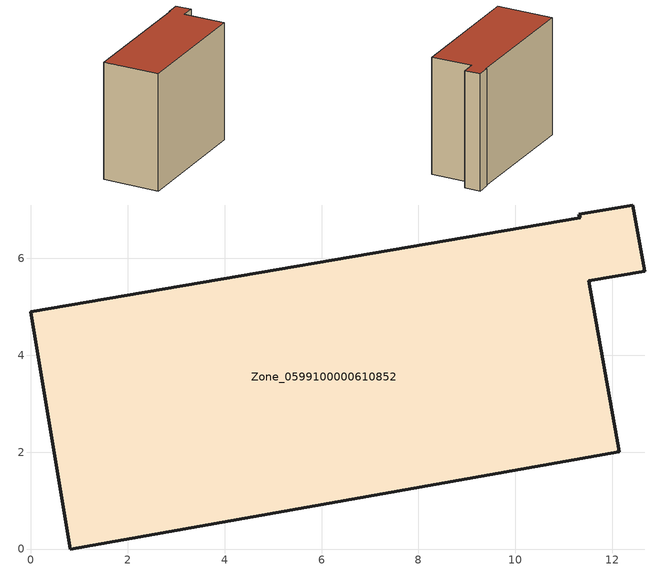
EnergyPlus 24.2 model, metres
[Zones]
Zone_0599100000610852
 floor ground (C_G): 0,4.9 11.34,6.84 11.31,6.91 12.43,7.1 12.67,5.73 11.52,5.54 12.14,2.01 0.81,0 z0
 wall outside (C_F): 0.81,0 12.14,2.01 11.52,5.54 12.67,5.73 12.43,7.1 11.31,6.91 11.34,6.84 0,4.9 0.81,0 z0:10.29
 roof outside (C_R): 11.34,6.84 0,4.9 0.81,0 12.14,2.01 11.52,5.54 12.67,5.73 12.43,7.1 11.31,6.91 z10.29
[BUILDING]
Pand.0599100000610852: North Axis=0; Terrain=City; Loads Convergence Tolerance Value=0.04; Temperature Convergence Tolerance Value=0.4; Solar Distribution=FullExterior; Maximum Number of Warmup Days=25; Minimum Number of Warmup Days=1
[Site:Location]
Rotterdam.The.Hague.AP_ZH_NLD Design_Conditions: Latitude=51.96; Longitude=4.45; Time Zone=1; Elevation=-4.5
[SITE:GROUNDTEMPERATURE:BUILDINGSURFACE]
18, 18, 18, 18, 18, 18, 18, 18, 18, 18, 18, 18
[MATERIAL] Thermal Absorptance=0.9; Solar Absorptance=0.7; Visible Absorptance=0.7
Name | Roughness | Thickness | Conductivity | Density | Specific Heat
G.TI.1946 | MediumSmooth | 0.15 | 1 | 540 | 1210
F.TI.1946 | Rough | 0.3 | 0.857143 | 1920 | 840
R.TI.1946 | MediumRough | 0.2 | 0.1 | 1500 | 1000
[CONSTRUCTION]
C_G: G.TI.1946
C_F: F.TI.1946
C_R: R.TI.1946
[ZONE]
Zone_0599100000610852: Type=1; Multiplier=1; Ceiling Height=Autocalculate; Volume=Autocalculate; Floor Area=autocalculate; Part of Total Floor Area=Yes
[ZONEINFILTRATION:DESIGNFLOWRATE]
Infil_Zone_0599100000610852: Zone or ZoneList or Space or SpaceList=Zone_0599100000610852; Schedule=AlwaysOn; Design Flow Rate Calculation Method=Flow/Area; Flow Rate per Floor Area=0.003; Constant Term Coefficient=1; Temperature Term Coefficient=0; Velocity Term Coefficient=0; Velocity Squared Term Coefficient=0
[HVACTEMPLATE:ZONE:IDEALLOADSAIRSYSTEM]
Zone_0599100000610852: Maximum Heating Supply Air Temperature=50; Minimum Cooling Supply Air Temperature=13; Maximum Heating Supply Air Humidity Ratio=0.0156; Minimum Cooling Supply Air Humidity Ratio=0.0077; Heating Limit=NoLimit; Cooling Limit=NoLimit; Dehumidification Control Type=ConstantSensibleHeatRatio; Cooling Sensible Heat Ratio=0.7; Dehumidification Setpoint=60; Humidification Control Type=None; Humidification Setpoint=30; Outdoor Air Method=None; Outdoor Air Flow Rate per Person=0.00944; Outdoor Air Flow Rate per Zone Floor Area=0; Outdoor Air Flow Rate per Zone=0; Demand Controlled Ventilation Type=None; Outdoor Air Economizer Type=NoEconomizer; Heat Recovery Type=None; Sensible Heat Recovery Effectiveness=0.7; Latent Heat Recovery Effectiveness=0.65
[ZONECONTROL:THERMOSTAT]
ThermostatControl_Zone_0599100000610852: Zone or ZoneList=Zone_0599100000610852; Control Type Schedule=DualSetpointControlType; Control 1=Thermostat_Zone_0599100000610852; Temperature Difference Between Cutout And Setpoint=0
[THERMOSTATSETPOINT:DUALSETPOINT]
Thermostat_Zone_0599100000610852: Heating Setpoint Temperature Schedule=HeatingSetpoint_Zone_0599100000610852; Cooling Setpoint Temperature Schedule=CoolingSetpoint_Zone_0599100000610852
[SCHEDULE:COMPACT]
HeatingSetpoint_Zone_0599100000610852: Through: 12/31, For: AllDays, Until: 24:00, 21
CoolingSetpoint_Zone_0599100000610852: Through: 12/31, For: AllDays, Until: 24:00, 24
DualSetpointControlType: Through: 12/31, For: AllDays, Until: 24:00, 4
AlwaysOn: Through: 12/31, For: AllDays, Until: 24:00, 1
